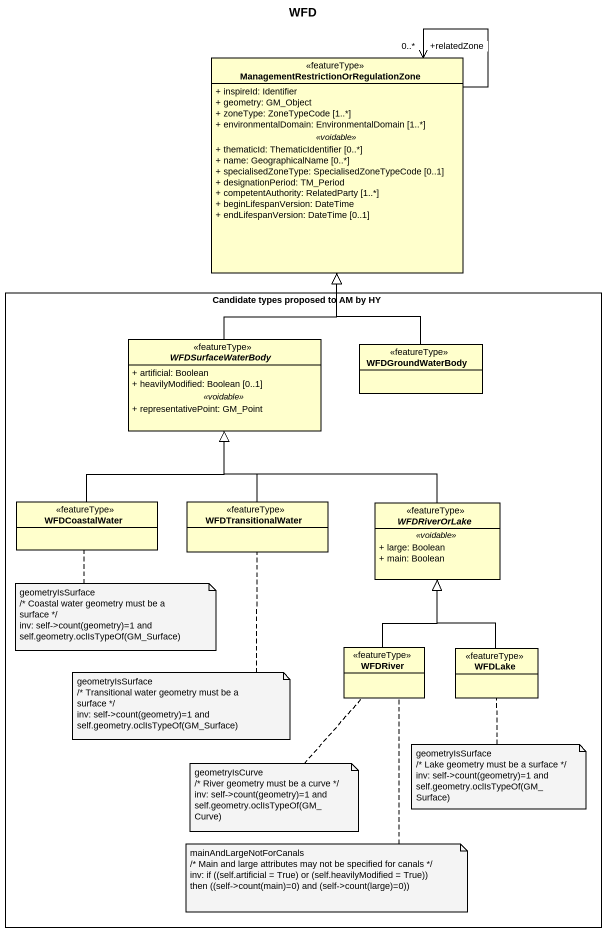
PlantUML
@startuml
title WFD
hide circle
hide empty members
skinparam classAttributeIconSize 0
class "ManagementRestrictionOrRegulationZone" as ManagementRestrictionOrRegul <<featureType>> {
  + inspireId: Identifier
  + geometry: GM_Object
  + zoneType: ZoneTypeCode [1..*]
  + environmentalDomain: EnvironmentalDomain [1..*]
  .. <<voidable>> ..
  + thematicId: ThematicIdentifier [0..*]
  + name: GeographicalName [0..*]
  + specialisedZoneType: SpecialisedZoneTypeCode [0..1]
  + designationPeriod: TM_Period
  + competentAuthority: RelatedParty [1..*]
  + beginLifespanVersion: DateTime
  + endLifespanVersion: DateTime [0..1]
}
rectangle "Candidate types proposed to AM by HY" as Candidate_types_proposed_to {
  abstract class WFDSurfaceWaterBody <<featureType>> {
    + artificial: Boolean
    + heavilyModified: Boolean [0..1]
    .. <<voidable>> ..
    + representativePoint: GM_Point
  }
  class WFDGroundWaterBody <<featureType>>
  class WFDCoastalWater <<featureType>>
  class WFDTransitionalWater <<featureType>>
  abstract class WFDRiverOrLake <<featureType>> {
    .. <<voidable>> ..
    + large: Boolean
    + main: Boolean
  }
  class WFDRiver <<featureType>>
  class WFDLake <<featureType>>
}
ManagementRestrictionOrRegul --> "+relatedZone\n0..*" ManagementRestrictionOrRegul
WFDSurfaceWaterBody -up-|> ManagementRestrictionOrRegul
WFDGroundWaterBody -up-|> ManagementRestrictionOrRegul
WFDCoastalWater -up-|> WFDSurfaceWaterBody
WFDTransitionalWater -up-|> WFDSurfaceWaterBody
WFDRiverOrLake -up-|> WFDSurfaceWaterBody
WFDRiver -up-|> WFDRiverOrLake
WFDLake -up-|> WFDRiverOrLake
note bottom of WFDCoastalWater
  geometryIsSurface
  /* Coastal water geometry must be a surface */
  inv: self->count(geometry)=1 and self.geometry.oclIsTypeOf(GM_Surface)
end note
note bottom of WFDTransitionalWater
  geometryIsSurface
  /* Transitional water geometry must be a surface */
  inv: self->count(geometry)=1 and self.geometry.oclIsTypeOf(GM_Surface)
end note
note bottom of WFDRiver
  geometryIsCurve
  /* River geometry must be a curve */
  inv: self->count(geometry)=1 and self.geometry.oclIsTypeOf(GM_Curve)
end note
note bottom of WFDLake
  geometryIsSurface
  /* Lake geometry must be a surface */
  inv: self->count(geometry)=1 and self.geometry.oclIsTypeOf(GM_Surface)
end note
note bottom of WFDRiver
  mainAndLargeNotForCanals
  /* Main and large attributes may not be specified for canals */
  inv: if ((self.artificial = True) or (self.heavilyModified = True)) then ((self->count(main)=0) and (self->count(large)=0))
end note
@enduml
